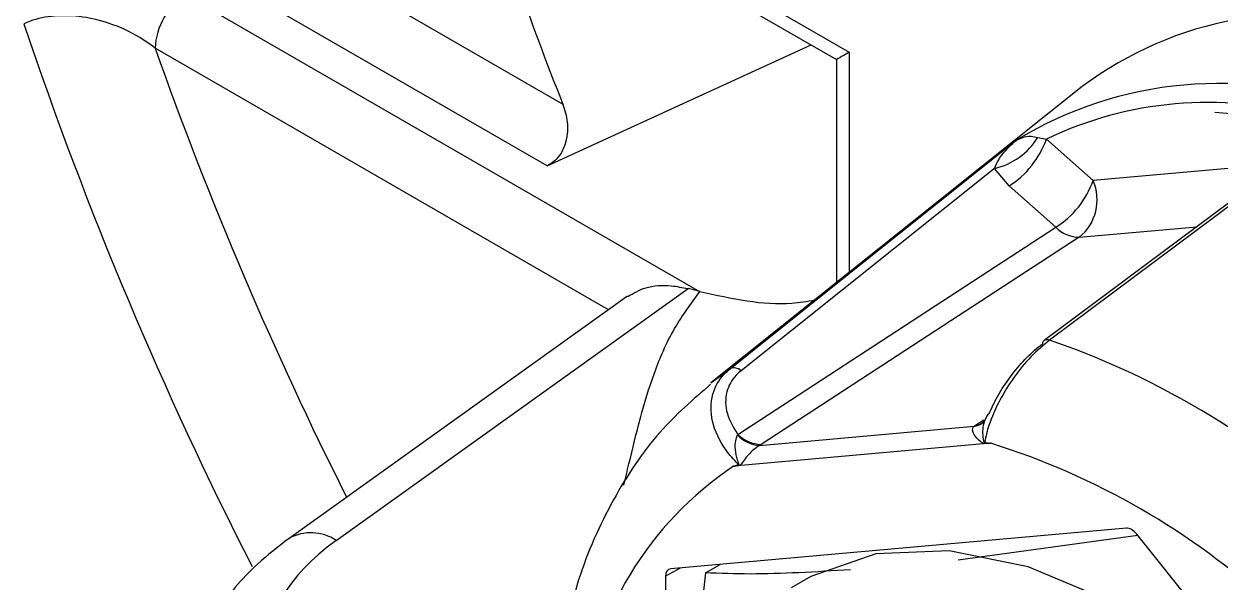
# Model space of a CAD drawing. Extents: x 16.7 to 113.1, y 4.5 to 84.5.
# Drawn here: x 19.464 to 20.284, y 7.176 to 7.559 of the extents above; entities that cross this region are included whole.
import ezdxf

# ---------------------------------------------------------------- set-up
doc = ezdxf.new("R2010")
doc.units = 0
doc.header["$MEASUREMENT"] = 0
doc.layers.add('OBJECT', color=7, linetype='CONTINUOUS')

msp = doc.modelspace()

# ---------------------------------------------------------------- linework, layer by layer
at = {"layer": 'OBJECT'}
for p, q in [((19.46538, 7.86519), (20.02996, 7.53926)), ((19.4716, 7.85145), (20.02117, 7.53419)), ((19.58192, 7.64906), (19.8337, 7.50371)), ((19.82287, 7.46141), (19.56108, 7.61253)), ((19.57512, 7.57864), (19.92745, 7.37524)), ((19.86499, 7.36274), (19.55428, 7.54211)), ((19.82287, 7.46141), (20.00378, 7.54423)), ((20.02117, 7.53419), (20.02117, 7.38136)), ((20.02996, 7.53926), (20.02996, 7.38836)), ((20.18965, 7.51576), (19.93512, 7.31271)), ((20.28046, 7.49825), (20.32385, 7.49429)), ((20.35953, 7.48785), (20.16353, 7.34166)), ((20.15918, 7.48093), (20.16505, 7.47974)), ((20.16505, 7.47974), (20.19706, 7.45135)), ((20.12956, 7.45968), (19.95579, 7.32102)), ((20.13946, 7.44767), (20.12956, 7.45968)), ((20.32607, 7.46289), (20.19706, 7.45135)), ((20.17147, 7.41929), (20.13946, 7.44767)), ((19.95353, 7.27733), (20.17147, 7.41929)), ((20.18755, 7.41245), (20.2681, 7.41965)), ((20.18755, 7.41245), (19.96961, 7.2705)), ((19.67837, 7.20466), (19.91953, 7.37725)), ((19.92761, 7.3752), (19.91953, 7.37725)), ((19.87804, 7.37208), (19.64605, 7.20605)), ((19.93512, 7.31271), (19.94832, 7.32239)), ((20.11652, 7.28363), (20.12214, 7.28742)), ((20.12639, 7.29279), (20.12604, 7.29241)), ((19.96847, 7.26977), (20.11547, 7.28292)), ((20.11547, 7.28292), (20.11652, 7.28363)), ((20.12699, 7.27126), (19.95061, 7.25549)), ((19.95338, 7.27698), (19.95353, 7.27733)), ((19.96961, 7.2705), (19.96847, 7.26977)), ((20.21988, 7.21307), (19.90759, 7.18515)), ((20.22767, 7.2081), (20.10454, 7.19115)), ((20.53924, 6.82051), (20.22695, 7.20899)), ((19.91404, 7.18573), (19.90406, 7.18012)), ((19.93148, 7.18245), (19.92525, 7.12889)), ((19.93148, 7.18245), (19.94139, 7.18817)), ((19.90406, 7.18012), (19.90406, 7.11279))]:
    msp.add_line(p, q, dxfattribs=at)
at = {"layer": 'OBJECT', "flags": 128}
for points in [[(20.37884, 7.49986), (20.36511, 7.48962), (20.31018, 7.44866), (20.16711, 7.34196)], [(19.94832, 7.32239), (19.96104, 7.33254), (20.01191, 7.37314), (20.14444, 7.4789)], [(20.5413, 6.62051), (20.5365, 6.67242), (20.52133, 6.74469), (20.49658, 6.81833), (20.46304, 6.89098), (20.42181, 6.9603), (20.3742, 7.02408), (20.32175, 7.08025), (20.26613, 7.12701), (20.20914, 7.16287), (20.15261, 7.18666), (20.09836, 7.19762), (20.04812, 7.19541), (20.00352, 7.18008), (19.99025, 7.17219)]]:
    msp.add_lwpolyline(points, dxfattribs=at)
at = {"layer": 'OBJECT'}
for centre, radius, start, end in [((21.71947, 8.25555), 2.03012, 196.55256, 201.7367), ((19.60045, 7.53997), 0.04622, 123.23018, 177.34742), ((20.33992, 7.31499), 0.25077, 73.67119, 126.81421), ((22.06556, 8.43344), 2.74433, 198.58784, 207.01918), ((22.05728, 8.42749), 2.65498, 199.48007, 206.70627), ((20.28282, 7.25252), 0.26532, 68.7833, 121.43571), ((20.2762, 7.24695), 0.25796, 74.69544, 115.5236), ((20.11927, 7.50528), 0.04675, 282.70868, 328.6063), ((20.1062, 7.50045), 0.06239, 302.2213, 340.61108), ((20.13821, 7.47207), 0.06239, 302.2215, 340.61088), ((20.16681, 7.43813), 0.03301, 308.91844, 23.60761), ((20.18819, 7.43627), 0.02383, 225.46066, 268.46281), ((20.16557, 7.33911), 0.00327, 128.69856, 173.36702), ((20.1656, 7.33835), 0.00391, 67.26735, 121.99192), ((19.98427, 6.80915), 0.56331, 48.94525, 71.06012), ((19.95103, 7.31611), 0.00684, 45.89513, 113.34253), ((20.11398, 7.29518), 0.01235, 276.96442, 305.50671), ((20.11555, 7.29446), 0.01086, 275.07684, 303.62966), ((19.97031, 7.29303), 0.02333, 223.4911, 265.48824), ((19.97025, 7.29432), 0.02383, 225.45683, 268.46664), ((20.09056, 7.26131), 0.03385, 16.75823, 18.13145), ((19.97635, 6.78762), 0.50656, 47.30597, 72.69941), ((20.08302, 7.05785), 0.23789, 123.81916, 173.60582), ((19.92139, 7.24131), 0.03625, 23.91493, 25.24386), ((19.66108, 7.17908), 0.03088, 55.94449, 119.11115)]:
    msp.add_arc(centre, radius, start, end, dxfattribs=at)
for centre, major_axis, ratio, start_param, end_param in [((20.05117, 7.55151), (0.03, 0.01732), 0.00007, 2.356154, 3.141633), ((20.22342, 7.20396), (-0.005, 0.00866), 0.577382, 4.974342, 6.021496), ((19.81957, 7.13176), (0.18989, 0.01072), 0.611383, 2.374049, 3.892485), ((19.91113, 7.17604), (-0.005, 0.00866), 0.577356, 6.021464, 7.068617)]:
    msp.add_ellipse(centre, major_axis=major_axis, ratio=ratio, start_param=start_param, end_param=end_param, dxfattribs=at)
for points, knots in [([(19.55428, 7.54211), (19.55163, 7.54407), (19.54314, 7.55036), (19.52668, 7.55845), (19.50552, 7.564), (19.48557, 7.56483), (19.47199, 7.56208), (19.46576, 7.55928), (19.46438, 7.55866)], [0, 0, 0, 0, 0.110279, 0.354069, 0.569426, 0.763379, 0.947633, 1, 1, 1, 1]), ([(19.8337, 7.50371), (19.83496, 7.49963), (19.83748, 7.49147), (19.83665, 7.47941), (19.83283, 7.46984), (19.82791, 7.46413), (19.82418, 7.46212), (19.82287, 7.46141)], [0, 0, 0, 0, 0.259507, 0.520198, 0.70847, 0.897392, 1, 1, 1, 1]), ([(20.12956, 7.45968), (20.13045, 7.46171), (20.13269, 7.46684), (20.13793, 7.47296), (20.14221, 7.47705), (20.1444, 7.47886), (20.14444, 7.4789)], [0, 0, 0, 0, 0.254159, 0.641396, 0.992936, 1, 1, 1, 1]), ([(20.14444, 7.4789), (20.14447, 7.47891), (20.1458, 7.47974), (20.14889, 7.48107), (20.15362, 7.48204), (20.15759, 7.48125), (20.15918, 7.48093)], [0, 0, 0, 0, 0.00688, 0.354289, 0.740858, 1, 1, 1, 1]), ([(19.87821, 7.37181), (19.8821, 7.37411), (19.89048, 7.37906), (19.9055, 7.38006), (19.91567, 7.37803), (19.91953, 7.37725)], [0, 0, 0, 0, 0.349228, 0.752517, 1, 1, 1, 1]), ([(19.87539, 7.24262), (19.8766, 7.24745), (19.88046, 7.26277), (19.88635, 7.28841), (19.89586, 7.31943), (19.90821, 7.34871), (19.92147, 7.36682), (19.92761, 7.3752)], [0, 0, 0, 0, 0.107471, 0.341009, 0.569588, 0.800685, 1, 1, 1, 1]), ([(19.92761, 7.3752), (19.94939, 7.37047), (19.97719, 7.36444), (20.00109, 7.36857), (20.00627, 7.36947)], [0, 0, 0, 0, 0.783269, 1, 1, 1, 1]), ([(20.16711, 7.34196), (20.16284, 7.33839), (20.15434, 7.33129), (20.14244, 7.31657), (20.13232, 7.30023), (20.1258, 7.285), (20.1234, 7.27573), (20.12276, 7.27202), (20.12272, 7.27184)], [0, 0, 0, 0, 0.200873, 0.400023, 0.605989, 0.832569, 0.991709, 1, 1, 1, 1]), ([(20.12639, 7.29279), (20.12838, 7.297), (20.13237, 7.30542), (20.14124, 7.31844), (20.15156, 7.33059), (20.15873, 7.33652), (20.16232, 7.33949)], [0, 0, 0, 0, 0.255732, 0.511066, 0.755323, 1, 1, 1, 1]), ([(19.95417, 7.25677), (19.954, 7.25693), (19.95085, 7.25999), (19.94277, 7.26929), (19.93478, 7.28584), (19.93491, 7.30443), (19.94131, 7.31627), (19.94691, 7.32116), (19.94832, 7.32239)], [0, 0, 0, 0, 0.008302, 0.153519, 0.438823, 0.69828, 0.92379, 1, 1, 1, 1]), ([(19.95579, 7.32102), (19.95462, 7.32), (19.94996, 7.31592), (19.94483, 7.30613), (19.94497, 7.29152), (19.9507, 7.28202), (19.95353, 7.27733)], [0, 0, 0, 0, 0.092744, 0.368061, 0.68841, 1, 1, 1, 1]), ([(19.93496, 7.31168), (19.92296, 7.30128), (19.89705, 7.27883), (19.86701, 7.23301), (19.84402, 7.18255), (19.836, 7.14519), (19.83242, 7.12853)], [0, 0, 0, 0, 0.232705, 0.50244, 0.778067, 1, 1, 1, 1]), ([(20.12281, 7.28695), (20.12281, 7.28697), (20.12288, 7.28731), (20.1224, 7.28591), (20.12137, 7.28546), (20.12103, 7.28531)], [0, 0, 0, 0, 0.038286, 0.677007, 1, 1, 1, 1]), ([(20.12604, 7.29241), (20.12532, 7.29154), (20.12396, 7.28989), (20.12325, 7.28782), (20.12292, 7.28685)], [0, 0, 0, 0, 0.529242, 1, 1, 1, 1]), ([(20.12297, 7.27106), (20.12286, 7.27106), (20.12267, 7.27106), (20.12228, 7.27112), (20.12135, 7.27146), (20.11919, 7.27299), (20.11654, 7.27558), (20.11469, 7.27872), (20.11422, 7.28129), (20.11512, 7.28246), (20.11547, 7.28292)], [0, 0, 0, 0, 0.020896, 0.03891, 0.075406, 0.191567, 0.449118, 0.682571, 0.87773, 1, 1, 1, 1]), ([(20.12292, 7.28685), (20.12265, 7.28624), (20.12165, 7.28394), (20.1212, 7.27948), (20.12153, 7.27518), (20.12204, 7.27267), (20.1224, 7.27196), (20.12247, 7.27186), (20.12252, 7.27181), (20.12257, 7.27179), (20.12263, 7.27178), (20.12268, 7.2718), (20.12271, 7.27183), (20.12272, 7.27184)], [0, 0, 0, 0, 0.12692, 0.473609, 0.824862, 0.954635, 0.967334, 0.973176, 0.977652, 0.982252, 0.986679, 0.995142, 1, 1, 1, 1]), ([(19.95417, 7.25677), (19.9542, 7.25676), (19.95426, 7.25673), (19.95433, 7.25673), (19.95437, 7.25676), (19.9544, 7.25681), (19.95441, 7.25692), (19.95432, 7.25731), (19.95374, 7.25883), (19.95244, 7.26264), (19.95163, 7.26831), (19.95207, 7.27368), (19.95302, 7.27608), (19.95338, 7.27698)], [0, 0, 0, 0, 0.006249, 0.010876, 0.014164, 0.01747, 0.021798, 0.032029, 0.07394, 0.240392, 0.569577, 0.8389, 1, 1, 1, 1]), ([(20.12272, 7.27184), (20.12383, 7.27169), (20.12525, 7.2715), (20.12668, 7.27131), (20.12699, 7.27126)], [0, 0, 0, 0, 0.7792903, 1, 1, 1, 1]), ([(20.12699, 7.27126), (20.12674, 7.27125), (20.1254, 7.27119), (20.12406, 7.27112), (20.12297, 7.27106)], [0, 0, 0, 0, 0.186035, 1, 1, 1, 1]), ([(19.96847, 7.26977), (19.96766, 7.26928), (19.96554, 7.26799), (19.96229, 7.26509), (19.95909, 7.2615), (19.95694, 7.25848), (19.95576, 7.25665), (19.95513, 7.25618), (19.9548, 7.25605), (19.95462, 7.25602), (19.95452, 7.256)], [0, 0, 0, 0, 0.122267, 0.317429, 0.550885, 0.808441, 0.924596, 0.961093, 0.979108, 1, 1, 1, 1]), ([(19.95061, 7.25549), (19.95087, 7.25559), (19.95206, 7.25602), (19.95325, 7.25644), (19.95417, 7.25677)], [0, 0, 0, 0, 0.220689, 1, 1, 1, 1]), ([(19.95452, 7.256), (19.95346, 7.25586), (19.95216, 7.25569), (19.95086, 7.25552), (19.95061, 7.25549)], [0, 0, 0, 0, 0.8139901, 1, 1, 1, 1]), ([(19.64605, 7.20605), (19.63863, 7.20032), (19.61925, 7.18537), (19.5953, 7.15666), (19.57703, 7.12119), (19.57418, 7.09636), (19.57285, 7.0848)], [0, 0, 0, 0, 0.1828407, 0.4774796, 0.7566661, 1, 1, 1, 1]), ([(20.03082, 7.18461), (20.00704, 7.18315), (19.97113, 7.18094), (19.94149, 7.18207), (19.93148, 7.18245)], [0, 0, 0, 0, 0.662307, 1, 1, 1, 1])]:
    msp.add_open_spline(points, degree=3, knots=knots, dxfattribs=at)

doc.saveas('drawing.dxf')
